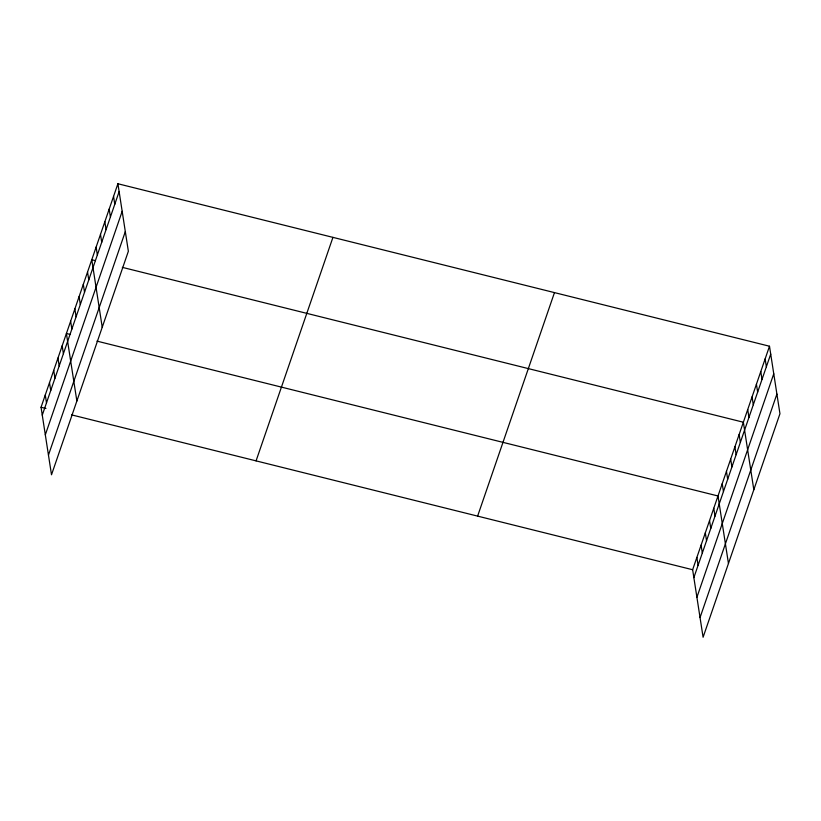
<?xml version="1.0" encoding="UTF-8"?>
<svg xmlns="http://www.w3.org/2000/svg" width="821" height="821" viewBox="0 0 821 821"><rect width="100%" height="100%" fill="white"/><g stroke="black" fill="none" stroke-linecap="round" stroke-linejoin="round"><path stroke-width="1.23" d="M117.906 183.75L128.363 251.267L51.507 474.774L41.05 407.257L117.906 183.75L769.493 346.226L779.95 413.743L703.094 637.25L692.637 569.733L769.493 346.226M42.271 415.139L119.127 191.632M45.319 434.822L122.175 211.315M48.46 455.091L125.315 231.594M256.07 460.868L332.936 237.372M477.617 516.111L554.473 292.604M693.858 577.615L770.714 354.108M696.906 597.288L773.762 373.791M700.046 617.566L776.902 394.07M95.441 260.657L91.778 259.744L102.225 327.261M122.319 267.359L743.364 422.22L753.822 489.737M70.083 334.414L66.409 333.5L76.866 401.017M96.96 341.115L718.006 495.976L728.453 563.493M41.05 407.257L45.935 408.468M71.591 414.872L692.637 569.733M765.141 358.89L766.362 366.771M760.79 371.554L762.011 379.446M756.428 384.218L757.65 392.11M752.077 396.882L753.298 404.774M747.726 409.556L748.937 417.437M739.136 434.514L740.357 442.396M734.908 446.798L736.129 454.69M730.68 459.093L731.901 466.975M726.462 471.387L727.673 479.269M722.234 483.682L723.455 491.563M713.777 508.261L714.999 516.152M709.549 520.555L710.77 528.447M705.321 532.85L706.542 540.731M701.093 545.144L702.314 553.026M696.865 557.438L698.086 565.32M113.555 196.414L114.776 204.296M109.193 209.078L110.414 216.97M104.842 221.742L106.063 229.634M100.49 234.416L101.712 242.298M96.129 247.08L97.35 254.962M87.549 272.038L88.771 279.92M83.321 284.323L84.542 292.214M79.093 296.617L80.314 304.499M74.865 308.912L76.086 316.793M70.637 321.206L71.858 329.088M62.191 345.785L63.402 353.677M57.963 358.079L59.184 365.971M53.734 370.374L54.956 378.255M49.506 382.668L50.728 390.55M45.278 394.963L46.499 402.844"/></g></svg>
